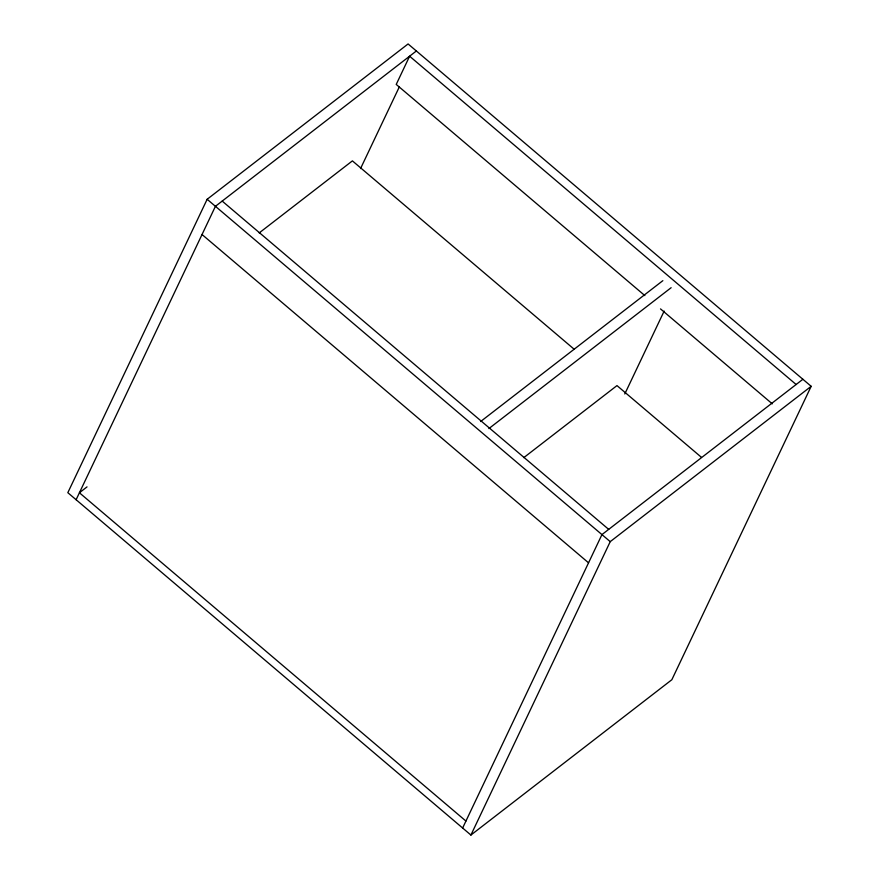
<?xml version="1.0" encoding="UTF-8"?>
<svg xmlns="http://www.w3.org/2000/svg" width="879" height="879" viewBox="0 0 879 879"><rect width="100%" height="100%" fill="white"/><g stroke="black" fill="none" stroke-linecap="round" stroke-linejoin="round"><path stroke-width="1.32" d="M207.147 199.28L67.826 492.69L470.913 835.05L671.853 679.72L811.174 386.31L408.087 43.95L207.147 199.28L610.235 541.64L470.913 835.05M76.11 499.722L215.432 206.312L416.371 50.982M360.533 168.603L399.33 86.889M624.793 393.968L664.139 311.111M462.629 828.018L601.95 534.597L802.89 379.278M259.217 232.913L352.402 160.879L574.174 349.238M87.021 486.889L79.418 492.767L465.925 821.052M480.615 421.535L662.854 280.665M488.9 428.567L671.138 287.697M523.796 457.629L616.981 385.595L701.398 457.289M610.235 541.64L811.174 386.31M796.121 384.497L409.614 56.212L396.22 84.428L644.845 295.597M660.514 308.903L772.278 403.835M222.2 201.093L608.707 529.378M202.038 234.528L588.545 562.813"/></g></svg>
